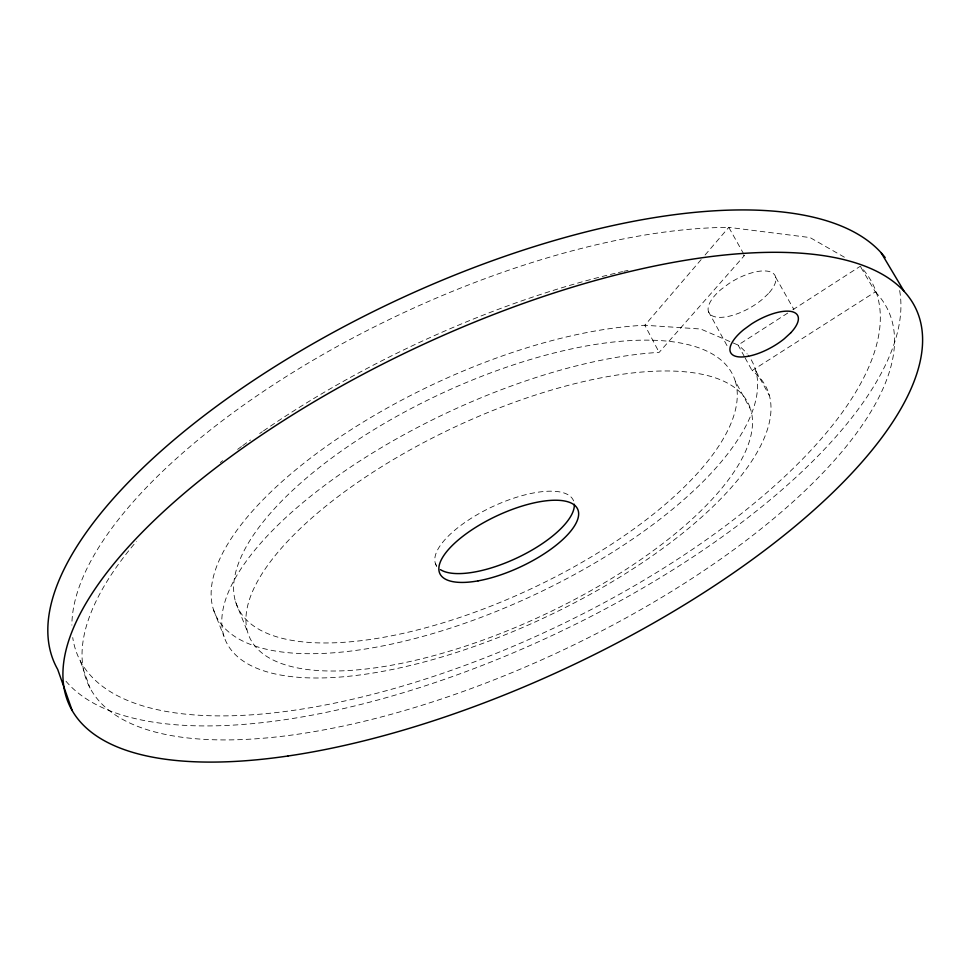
<?xml version="1.0" encoding="UTF-8"?>
<svg xmlns="http://www.w3.org/2000/svg" width="971" height="971" viewBox="0 0 971 971"><rect width="100%" height="100%" fill="white"/><g stroke="black" fill="none" stroke-linecap="round" stroke-linejoin="round"><path stroke-width="0.73" stroke-dasharray="4.86 3.64" d="M701.135 259.609L644.853 325.249A296.75 116.751 -25.1 0 0 225.879 547.207A296.75 116.751 -25.1 0 0 475.511 619.437A296.75 116.751 -25.1 0 0 748.095 355.119M705.08 254.997L728.784 227.36L810.008 237.555L844.794 257.436M861.01 267.559L875.32 291.883L752.064 370.594A298.558 113.437 -25.1 0 1 506.704 634.16A298.558 113.437 -25.1 0 1 233.902 580.658A298.558 113.437 -25.1 0 1 659.151 352.376L744.514 255.397A441.538 169.755 -25.1 0 0 740.533 255.482M787.724 313.063L738.094 345.069L700.722 329.011L644.853 325.249L659.151 352.376M792.809 309.773L860.257 266.272A438.807 174.659 -25.1 0 1 552.633 628.65A438.807 174.659 -25.1 0 1 72.728 637.534M775.72 277.366L793.877 309.458M743.798 254.123L728.784 227.36A438.807 174.659 -25.1 0 0 301.568 367.087A438.807 174.659 -25.1 0 0 71.878 625.13M755.875 370.971L769.445 395.719M744.381 356.563L738.094 345.069A296.75 116.751 -25.1 0 1 747.16 353.917M745.085 357.838L752.064 370.594M708.417 311.485L728.104 347.642M735.338 381.324A273.519 107.453 -25.1 0 1 387.563 636.575A273.519 107.453 -25.1 0 1 333.417 456.771A273.519 107.453 -25.1 0 1 735.338 381.324L750.789 409.847A275.424 103.921 -25.1 0 1 398.935 663.836A275.424 103.921 -25.1 0 1 347.946 489.287A275.424 103.921 -25.1 0 1 750.789 409.847M435.506 563.823L436.671 566.396M235.504 601.68L247.678 632.206M213.596 610.019L224.07 636.648M80.253 660.814L90.024 688.087M899.644 290.572A463.009 184.745 -25.1 0 1 552.936 635.131A463.009 184.745 -25.1 0 1 66.004 681.266M875.32 291.883A441.538 169.755 -25.1 0 1 444.754 697.882A441.538 169.755 -25.1 0 1 136.45 541.43M220.296 462.597A441.538 169.755 -25.1 0 1 222.723 460.703M237.64 449.355A441.538 169.755 -25.1 0 1 241.451 446.539M242.738 445.604A441.538 169.755 -25.1 0 1 250.482 439.997M259.67 433.527A441.538 169.755 -25.1 0 1 262.328 431.682M263.493 430.881A441.538 169.755 -25.1 0 1 616.973 272.887M618.381 272.56A441.538 169.755 -25.1 0 1 622.545 271.601M623.928 271.285A441.538 169.755 -25.1 0 1 628.067 270.363M436.647 566.02A75.896 28.414 -25.1 0 1 494.033 505.964A75.896 28.414 -25.1 0 1 574.164 502.978M768.449 293.533L762.15 299.481A37.918 15.852 -29.5 0 1 714.923 316.789A37.918 15.852 -29.5 0 1 721.295 289.261L729.087 283.459A37.918 15.852 -29.5 0 1 769.141 271.504A37.918 15.852 -29.5 0 1 768.449 293.533"/><path stroke-width="1.46" d="M881.158 252.788L904.135 291.349M72.218 710.614L57.69 669.407A463.009 184.745 -25.1 0 1 371.274 312.577A463.009 184.745 -25.1 0 1 885.176 257.606M574.31 504.252A75.896 28.414 -25.1 0 1 519.582 556.699A75.896 28.414 -25.1 0 1 440.433 569.637M790.6 332.968L784.18 338.855A38.294 15.196 -29.2 0 1 736.601 356.539A38.294 15.196 -29.2 0 1 743.592 329.727L751.505 323.962A38.294 15.196 -29.2 0 1 791.802 311.606A38.294 15.196 -29.2 0 1 790.6 332.968M287.926 756.008A467.379 176.904 -25.1 0 0 922.45 334.837A467.379 176.904 -25.1 0 0 267.911 430.748A467.379 176.904 -25.1 0 0 287.926 756.008M478.084 580.864A76.054 28.11 -25.1 0 0 578.485 511.826A76.054 28.11 -25.1 0 0 469.685 531.307A76.054 28.11 -25.1 0 0 478.084 580.864"/></g></svg>
